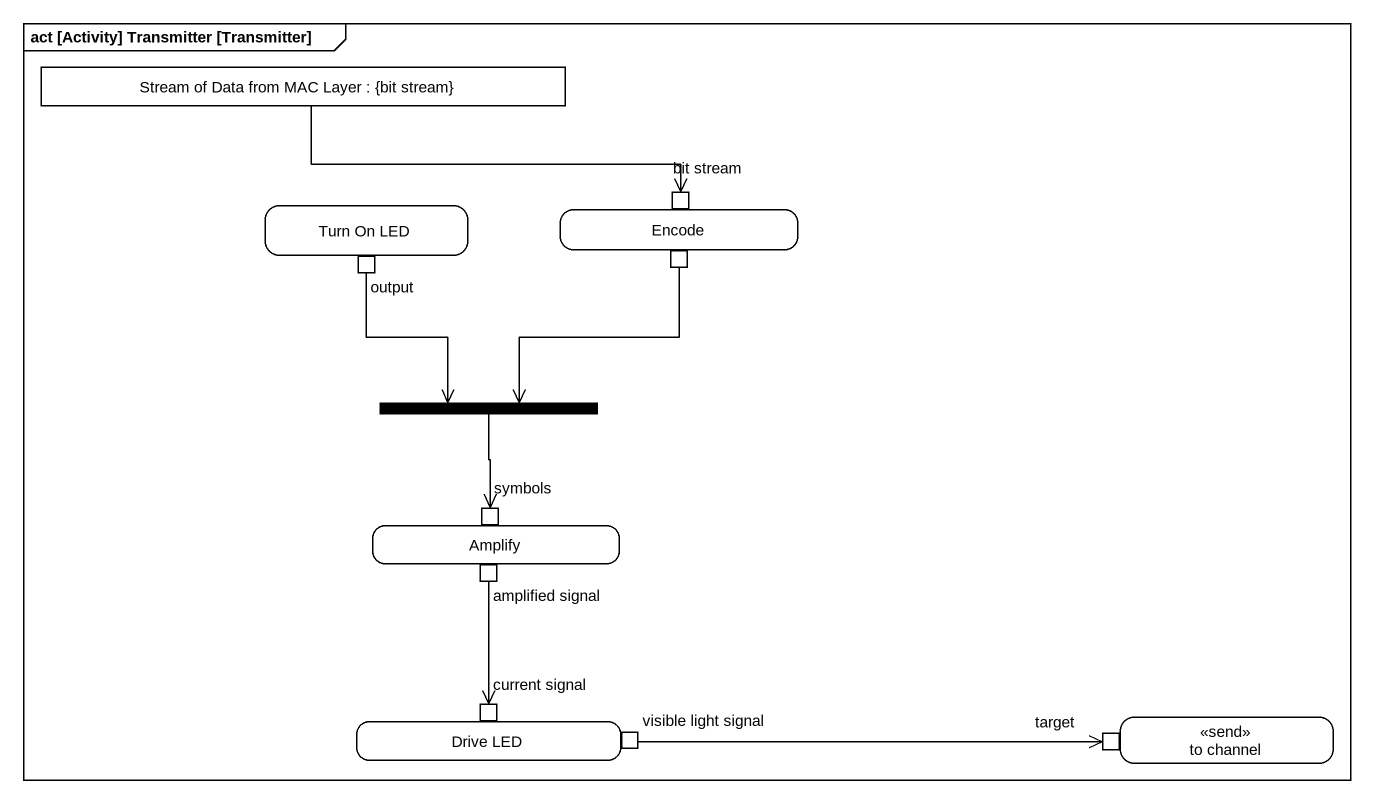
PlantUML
@startuml
mainframe act [Activity] Transmitter [Transmitter]
hide empty description
state "Stream of Data from MAC Layer : {bit stream}" as Stream_of_Data_from_MAC <<object>>
state "Turn On LED" as Turn_On_LED {
  state output <<outputPin>>
}
state Encode {
  state "bit stream" as bit_stream <<inputPin>>
  state pin1 <<outputPin>>
}
state fork1 <<join>>
state Amplify {
  state symbols <<inputPin>>
  state "amplified signal" as amplified_signal <<outputPin>>
}
state "to channel" as to_channel <<send>> {
  state target <<inputPin>>
}
state "Drive LED" as Drive_LED {
  state "current signal" as current_signal <<inputPin>>
  state "visible light signal" as visible_light_signal <<outputPin>>
}
Stream_of_Data_from_MAC -right-> bit_stream
output --> fork1
pin1 --> fork1
fork1 --> symbols
amplified_signal --> current_signal
visible_light_signal -right-> target
@enduml
